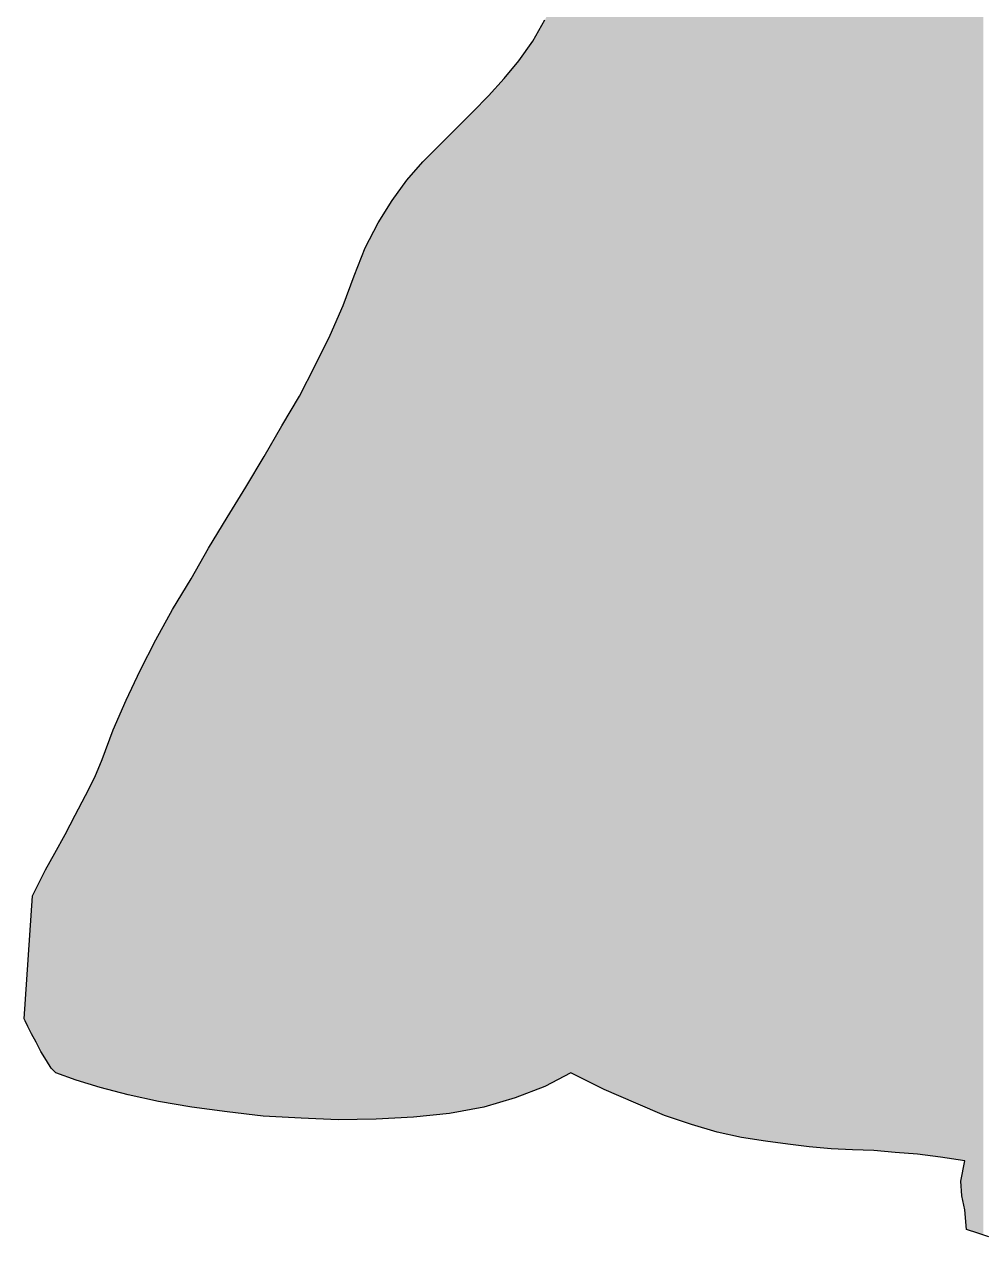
# Model space of a CAD drawing. Extents: x -73 to 16, y -2 to 165.
# Drawn here: x -53.58 to -33.75, y 61.15 to 86.23 of the extents above; entities that cross this region are included whole.
import ezdxf

# ---------------------------------------------------------------- set-up
doc = ezdxf.new("R2010")
doc.units = 0
doc.header["$LTSCALE"] = 25
doc.layers.get('0').update_dxf_attribs({"linetype": 'CONTINUOUS'})
doc.layers.add('7', color=7, linetype='CONTINUOUS')

# ---------------------------------------------------------------- blocks, each defined once
blk = doc.blocks.new('*U0')
for points in [[(-34.122, 62.724), (-34.161, 161.377), (-34.122, 161.384)], [(-34.161, 62.73), (-34.161, 161.377), (-34.122, 62.724)], [(-34.103, 61.507), (-34.122, 161.384), (-34.103, 161.387)], [(-34.122, 61.709), (-34.122, 161.384), (-34.103, 61.507)], [(-34.084, 61.306), (-34.103, 161.387), (-34.084, 161.39)], [(-34.103, 61.507), (-34.103, 161.387), (-34.084, 61.306)], [(-34.026, 61.286), (-34.084, 161.39), (-34.026, 161.4)], [(-34.084, 61.306), (-34.084, 161.39), (-34.026, 61.286)], [(-33.969, 61.267), (-34.026, 161.4), (-33.969, 161.41)], [(-34.026, 61.286), (-34.026, 161.4), (-33.969, 61.267)], [(-33.912, 61.248), (-33.969, 161.41), (-33.912, 161.42)], [(-33.969, 61.267), (-33.969, 161.41), (-33.912, 61.248)], [(-33.854, 61.229), (-33.912, 161.42), (-33.854, 161.43)], [(-33.912, 61.248), (-33.912, 161.42), (-33.854, 61.229)], [(-33.816, 61.216), (-33.854, 161.43), (-33.816, 161.437)], [(-33.854, 61.229), (-33.854, 161.43), (-33.816, 61.216)], [(-33.759, 61.197), (-33.816, 161.437), (-33.759, 161.447)], [(-33.816, 61.216), (-33.816, 161.437), (-33.759, 61.197)], [(-33.739, 61.191), (-33.759, 161.447), (-33.739, 161.45)], [(-33.759, 61.197), (-33.759, 161.447), (-33.739, 61.191)], [(-34.199, 62.736), (-34.295, 100.455), (-34.199, 100.848)], [(-34.18, 62.733), (-34.199, 100.848), (-34.18, 100.926)], [(-34.199, 62.736), (-34.199, 100.848), (-34.18, 62.733)], [(-34.161, 62.73), (-34.18, 100.926), (-34.161, 101.006)], [(-34.18, 62.733), (-34.18, 100.926), (-34.161, 62.73)], [(-34.295, 62.751), (-34.333, 100.297), (-34.295, 100.455)], [(-34.295, 62.751), (-34.295, 100.455), (-34.199, 62.736)], [(-34.333, 62.757), (-34.506, 99.649), (-34.333, 100.297)], [(-34.333, 62.757), (-34.333, 100.297), (-34.295, 62.751)], [(-34.506, 62.783), (-34.564, 99.434), (-34.506, 99.649)], [(-34.506, 62.783), (-34.506, 99.649), (-34.333, 62.757)], [(-34.564, 62.792), (-34.582, 99.278), (-34.564, 99.434)], [(-34.564, 62.792), (-34.564, 99.434), (-34.506, 62.783)], [(-34.582, 62.795), (-34.621, 98.96), (-34.582, 99.278)], [(-34.582, 62.795), (-34.582, 99.278), (-34.564, 62.792)], [(-34.621, 62.801), (-34.678, 98.485), (-34.621, 98.96)], [(-34.621, 62.801), (-34.621, 98.96), (-34.582, 62.795)], [(-34.698, 62.81), (-34.717, 97.982), (-34.698, 98.323)], [(-34.678, 62.808), (-34.698, 98.323), (-34.678, 98.485)], [(-34.698, 62.81), (-34.698, 98.323), (-34.678, 62.808)], [(-34.678, 62.808), (-34.678, 98.485), (-34.621, 62.801)], [(-34.717, 62.813), (-34.755, 97.288), (-34.717, 97.982)], [(-34.717, 62.813), (-34.717, 97.982), (-34.698, 62.81)], [(-34.755, 62.817), (-34.774, 96.712), (-34.755, 97.288)], [(-34.755, 62.817), (-34.755, 97.288), (-34.717, 62.813)], [(-35.177, 62.865), (-35.215, 96.557), (-35.177, 96.574)], [(-35.1, 62.859), (-35.177, 96.574), (-35.1, 96.608)], [(-35.177, 62.865), (-35.177, 96.574), (-35.1, 62.859)], [(-35.081, 62.856), (-35.1, 96.608), (-35.081, 96.616)], [(-35.1, 62.859), (-35.1, 96.608), (-35.081, 62.856)], [(-35.024, 62.849), (-35.081, 96.616), (-35.024, 96.634)], [(-35.081, 62.856), (-35.081, 96.616), (-35.024, 62.849)], [(-34.928, 62.838), (-35.024, 96.634), (-34.928, 96.664)], [(-35.024, 62.849), (-35.024, 96.634), (-34.928, 62.838)], [(-34.851, 62.829), (-34.928, 96.664), (-34.851, 96.688)], [(-34.928, 62.838), (-34.928, 96.664), (-34.851, 62.829)], [(-34.813, 62.824), (-34.851, 96.688), (-34.813, 96.7)], [(-34.851, 62.829), (-34.851, 96.688), (-34.813, 62.824)], [(-34.794, 62.822), (-34.813, 96.7), (-34.794, 96.706)], [(-34.813, 62.824), (-34.813, 96.7), (-34.794, 62.822)], [(-34.774, 62.82), (-34.794, 96.706), (-34.774, 96.712)], [(-34.794, 62.822), (-34.794, 96.706), (-34.774, 62.82)], [(-34.774, 62.82), (-34.774, 96.712), (-34.755, 62.817)], [(-35.676, 62.907), (-35.752, 96.25), (-35.676, 96.31)], [(-35.656, 62.905), (-35.676, 96.31), (-35.656, 96.322)], [(-35.676, 62.907), (-35.676, 96.31), (-35.656, 62.905)], [(-35.56, 62.897), (-35.656, 96.322), (-35.56, 96.379)], [(-35.656, 62.905), (-35.656, 96.322), (-35.56, 62.897)], [(-35.503, 62.892), (-35.56, 96.379), (-35.503, 96.413)], [(-35.56, 62.897), (-35.56, 96.379), (-35.503, 62.892)], [(-35.387, 62.883), (-35.503, 96.413), (-35.387, 96.482)], [(-35.503, 62.892), (-35.503, 96.413), (-35.387, 62.883)], [(-35.292, 62.875), (-35.387, 96.482), (-35.292, 96.524)], [(-35.387, 62.883), (-35.387, 96.482), (-35.292, 62.875)], [(-35.254, 62.871), (-35.292, 96.524), (-35.254, 96.541)], [(-35.292, 62.875), (-35.292, 96.524), (-35.254, 62.871)], [(-35.234, 62.87), (-35.254, 96.541), (-35.234, 96.549)], [(-35.254, 62.871), (-35.254, 96.541), (-35.234, 62.87)], [(-35.215, 62.868), (-35.234, 96.549), (-35.215, 96.557)], [(-35.234, 62.87), (-35.234, 96.549), (-35.215, 62.868)], [(-35.215, 62.868), (-35.215, 96.557), (-35.177, 62.865)], [(-35.943, 62.93), (-36.001, 96.05), (-35.943, 96.099)], [(-35.848, 62.922), (-35.943, 96.099), (-35.848, 96.174)], [(-35.943, 62.93), (-35.943, 96.099), (-35.848, 62.922)], [(-35.79, 62.917), (-35.848, 96.174), (-35.79, 96.22)], [(-35.848, 62.922), (-35.848, 96.174), (-35.79, 62.917)], [(-35.752, 62.914), (-35.79, 96.22), (-35.752, 96.25)], [(-35.79, 62.917), (-35.79, 96.22), (-35.752, 62.914)], [(-35.752, 62.914), (-35.752, 96.25), (-35.676, 62.907)], [(-36.269, 62.947), (-36.346, 95.735), (-36.269, 95.812)], [(-36.174, 62.943), (-36.269, 95.812), (-36.174, 95.907)], [(-36.269, 62.947), (-36.269, 95.812), (-36.174, 62.943)], [(-36.155, 62.942), (-36.174, 95.907), (-36.155, 95.923)], [(-36.174, 62.943), (-36.174, 95.907), (-36.155, 62.942)], [(-36.039, 62.937), (-36.155, 95.923), (-36.039, 96.019)], [(-36.155, 62.942), (-36.155, 95.923), (-36.039, 62.937)], [(-36.001, 62.935), (-36.039, 96.019), (-36.001, 96.05)], [(-36.039, 62.937), (-36.039, 96.019), (-36.001, 62.935)], [(-36.001, 62.935), (-36.001, 96.05), (-35.943, 62.93)], [(-36.519, 62.958), (-36.538, 95.543), (-36.519, 95.562)], [(-36.442, 62.954), (-36.519, 95.562), (-36.442, 95.639)], [(-36.519, 62.958), (-36.519, 95.562), (-36.442, 62.954)], [(-36.404, 62.953), (-36.442, 95.639), (-36.404, 95.678)], [(-36.442, 62.954), (-36.442, 95.639), (-36.404, 62.953)], [(-36.385, 62.952), (-36.404, 95.678), (-36.385, 95.697)], [(-36.404, 62.953), (-36.404, 95.678), (-36.385, 62.952)], [(-36.346, 62.95), (-36.385, 95.697), (-36.346, 95.735)], [(-36.385, 62.952), (-36.385, 95.697), (-36.346, 62.95)], [(-36.346, 62.95), (-36.346, 95.735), (-36.269, 62.947)], [(-36.691, 62.965), (-36.787, 95.236), (-36.691, 95.371)], [(-36.557, 62.959), (-36.691, 95.371), (-36.557, 95.524)], [(-36.691, 62.965), (-36.691, 95.371), (-36.557, 62.959)], [(-36.538, 62.959), (-36.557, 95.524), (-36.538, 95.543)], [(-36.557, 62.959), (-36.557, 95.524), (-36.538, 62.959)], [(-36.538, 62.959), (-36.538, 95.543), (-36.519, 62.958)], [(-36.921, 62.977), (-36.998, 95.025), (-36.921, 95.102)], [(-36.883, 62.974), (-36.921, 95.102), (-36.883, 95.141)], [(-36.921, 62.977), (-36.921, 95.102), (-36.883, 62.974)], [(-36.806, 62.971), (-36.883, 95.141), (-36.806, 95.217)], [(-36.883, 62.974), (-36.883, 95.141), (-36.806, 62.971)], [(-36.787, 62.97), (-36.806, 95.217), (-36.787, 95.236)], [(-36.806, 62.971), (-36.806, 95.217), (-36.787, 62.97)], [(-36.787, 62.97), (-36.787, 95.236), (-36.691, 62.965)], [(-37.171, 62.998), (-37.228, 94.764), (-37.171, 94.829)], [(-37.151, 62.996), (-37.171, 94.829), (-37.151, 94.852)], [(-37.171, 62.998), (-37.171, 94.829), (-37.151, 62.996)], [(-37.055, 62.988), (-37.151, 94.852), (-37.055, 94.96)], [(-37.151, 62.996), (-37.151, 94.852), (-37.055, 62.988)], [(-36.998, 62.983), (-37.055, 94.96), (-36.998, 95.025)], [(-37.055, 62.988), (-37.055, 94.96), (-36.998, 62.983)], [(-36.998, 62.983), (-36.998, 95.025), (-36.921, 62.977)], [(-37.381, 63.017), (-37.42, 94.551), (-37.381, 94.594)], [(-37.343, 63.012), (-37.381, 94.594), (-37.343, 94.636)], [(-37.381, 63.017), (-37.381, 94.594), (-37.343, 63.012)], [(-37.286, 63.007), (-37.343, 94.636), (-37.286, 94.699)], [(-37.343, 63.012), (-37.343, 94.636), (-37.286, 63.007)], [(-37.228, 63.002), (-37.286, 94.699), (-37.228, 94.764)], [(-37.286, 63.007), (-37.286, 94.699), (-37.228, 63.002)], [(-37.228, 63.002), (-37.228, 94.764), (-37.171, 62.998)], [(-37.63, 63.049), (-37.65, 94.297), (-37.63, 94.319)], [(-37.477, 63.029), (-37.63, 94.319), (-37.477, 94.488)], [(-37.63, 63.049), (-37.63, 94.319), (-37.477, 63.029)], [(-37.42, 63.022), (-37.477, 94.488), (-37.42, 94.551)], [(-37.477, 63.029), (-37.477, 94.488), (-37.42, 63.022)], [(-37.42, 63.022), (-37.42, 94.551), (-37.381, 63.017)], [(-37.842, 63.077), (-37.937, 93.968), (-37.842, 94.078)], [(-37.803, 63.072), (-37.842, 94.078), (-37.803, 94.122)], [(-37.842, 63.077), (-37.842, 94.078), (-37.803, 63.072)], [(-37.784, 63.07), (-37.803, 94.122), (-37.784, 94.144)], [(-37.803, 63.072), (-37.803, 94.122), (-37.784, 63.07)], [(-37.688, 63.057), (-37.784, 94.144), (-37.688, 94.253)], [(-37.784, 63.07), (-37.784, 94.144), (-37.688, 63.057)], [(-37.65, 63.052), (-37.688, 94.253), (-37.65, 94.297)], [(-37.688, 63.057), (-37.688, 94.253), (-37.65, 63.052)], [(-37.65, 63.052), (-37.65, 94.297), (-37.63, 63.049)], [(-38.052, 63.103), (-38.148, 93.725), (-38.052, 93.837)], [(-38.033, 63.101), (-38.052, 93.837), (-38.033, 93.859)], [(-38.052, 63.103), (-38.052, 93.837), (-38.033, 63.101)], [(-38.014, 63.098), (-38.033, 93.859), (-38.014, 93.88)], [(-38.033, 63.101), (-38.033, 93.859), (-38.014, 63.098)], [(-37.937, 63.089), (-38.014, 93.88), (-37.937, 93.968)], [(-38.014, 63.098), (-38.014, 93.88), (-37.937, 63.089)], [(-37.937, 63.089), (-37.937, 93.968), (-37.842, 63.077)], [(-38.244, 63.127), (-38.321, 93.524), (-38.244, 93.612)], [(-38.148, 63.115), (-38.244, 93.612), (-38.148, 93.725)], [(-38.244, 63.127), (-38.244, 93.612), (-38.148, 63.115)], [(-38.148, 63.115), (-38.148, 93.725), (-38.052, 63.103)], [(-38.512, 63.168), (-38.551, 93.255), (-38.512, 93.3)], [(-38.321, 63.139), (-38.512, 93.3), (-38.321, 93.524)], [(-38.512, 63.168), (-38.512, 93.3), (-38.321, 63.139)], [(-38.321, 63.139), (-38.321, 93.524), (-38.244, 63.127)], [(-38.647, 63.189), (-38.742, 93.033), (-38.647, 93.144)], [(-38.608, 63.183), (-38.647, 93.144), (-38.608, 93.189)], [(-38.647, 63.189), (-38.647, 93.144), (-38.608, 63.183)], [(-38.589, 63.18), (-38.608, 93.189), (-38.589, 93.211)], [(-38.608, 63.183), (-38.608, 93.189), (-38.589, 63.18)], [(-38.551, 63.174), (-38.589, 93.211), (-38.551, 93.255)], [(-38.589, 63.18), (-38.589, 93.211), (-38.551, 63.174)], [(-38.551, 63.174), (-38.551, 93.255), (-38.512, 63.168)], [(-38.8, 63.217), (-38.991, 92.744), (-38.8, 92.966)], [(-38.762, 63.209), (-38.8, 92.966), (-38.762, 93.01)], [(-38.8, 63.217), (-38.8, 92.966), (-38.762, 63.209)], [(-38.742, 63.204), (-38.762, 93.01), (-38.742, 93.033)], [(-38.762, 63.209), (-38.762, 93.01), (-38.742, 63.204)], [(-38.742, 63.204), (-38.742, 93.033), (-38.647, 63.189)], [(-39.011, 63.266), (-39.164, 92.538), (-39.011, 92.72)], [(-38.991, 63.261), (-39.011, 92.72), (-38.991, 92.744)], [(-39.011, 63.266), (-39.011, 92.72), (-38.991, 63.261)], [(-38.991, 63.261), (-38.991, 92.744), (-38.8, 63.217)], [(-39.337, 63.346), (-39.414, 92.241), (-39.337, 92.332)], [(-39.26, 63.324), (-39.337, 92.332), (-39.26, 92.424)], [(-39.337, 63.346), (-39.337, 92.332), (-39.26, 63.324)], [(-39.241, 63.319), (-39.26, 92.424), (-39.241, 92.447)], [(-39.26, 63.324), (-39.26, 92.424), (-39.241, 63.319)], [(-39.221, 63.314), (-39.241, 92.447), (-39.221, 92.47)], [(-39.241, 63.319), (-39.241, 92.447), (-39.221, 63.314)], [(-39.164, 63.301), (-39.221, 92.47), (-39.164, 92.538)], [(-39.221, 63.314), (-39.221, 92.47), (-39.164, 63.301)], [(-39.164, 63.301), (-39.164, 92.538), (-39.011, 63.266)], [(-39.567, 63.412), (-39.701, 91.898), (-39.567, 92.058)], [(-39.528, 63.401), (-39.567, 92.058), (-39.528, 92.104)], [(-39.567, 63.412), (-39.567, 92.058), (-39.528, 63.401)], [(-39.51, 63.395), (-39.528, 92.104), (-39.51, 92.127)], [(-39.528, 63.401), (-39.528, 92.104), (-39.51, 63.395)], [(-39.49, 63.39), (-39.51, 92.127), (-39.49, 92.15)], [(-39.51, 63.395), (-39.51, 92.127), (-39.49, 63.39)], [(-39.414, 63.368), (-39.49, 92.15), (-39.414, 92.241)], [(-39.49, 63.39), (-39.49, 92.15), (-39.414, 63.368)], [(-39.414, 63.368), (-39.414, 92.241), (-39.337, 63.346)], [(-39.777, 63.472), (-39.797, 91.784), (-39.777, 91.807)], [(-39.759, 63.466), (-39.777, 91.807), (-39.759, 91.83)], [(-39.777, 63.472), (-39.777, 91.807), (-39.759, 63.466)], [(-39.739, 63.461), (-39.759, 91.83), (-39.739, 91.853)], [(-39.759, 63.466), (-39.759, 91.83), (-39.739, 63.461)], [(-39.701, 63.45), (-39.739, 91.853), (-39.701, 91.898)], [(-39.739, 63.461), (-39.739, 91.853), (-39.701, 63.45)], [(-39.701, 63.45), (-39.701, 91.898), (-39.567, 63.412)], [(-39.989, 63.545), (-40.103, 91.409), (-39.989, 91.556)], [(-39.969, 63.538), (-39.989, 91.556), (-39.969, 91.579)], [(-39.989, 63.545), (-39.989, 91.556), (-39.969, 63.538)], [(-39.797, 63.479), (-39.969, 91.579), (-39.797, 91.784)], [(-39.969, 63.538), (-39.969, 91.579), (-39.797, 63.479)], [(-39.797, 63.479), (-39.797, 91.784), (-39.777, 63.472)], [(-40.161, 63.604), (-40.276, 91.188), (-40.161, 91.334)], [(-40.103, 63.584), (-40.161, 91.334), (-40.103, 91.409)], [(-40.161, 63.604), (-40.161, 91.334), (-40.103, 63.584)], [(-40.103, 63.584), (-40.103, 91.409), (-39.989, 63.545)], [(-40.372, 63.68), (-40.391, 91.041), (-40.372, 91.065)], [(-40.333, 63.663), (-40.372, 91.065), (-40.333, 91.114)], [(-40.372, 63.68), (-40.372, 91.065), (-40.333, 63.663)], [(-40.315, 63.657), (-40.333, 91.114), (-40.315, 91.138)], [(-40.333, 63.663), (-40.333, 91.114), (-40.315, 63.657)], [(-40.276, 63.644), (-40.315, 91.138), (-40.276, 91.188)], [(-40.315, 63.657), (-40.315, 91.138), (-40.276, 63.644)], [(-40.276, 63.644), (-40.276, 91.188), (-40.161, 63.604)], [(-40.583, 63.768), (-40.679, 90.669), (-40.583, 90.793)], [(-40.564, 63.76), (-40.583, 90.793), (-40.564, 90.818)], [(-40.583, 63.768), (-40.583, 90.793), (-40.564, 63.76)], [(-40.487, 63.728), (-40.564, 90.818), (-40.487, 90.918)], [(-40.564, 63.76), (-40.564, 90.818), (-40.487, 63.728)], [(-40.468, 63.72), (-40.487, 90.918), (-40.468, 90.942)], [(-40.487, 63.728), (-40.487, 90.918), (-40.468, 63.72)], [(-40.41, 63.696), (-40.468, 90.942), (-40.41, 91.016)], [(-40.468, 63.72), (-40.468, 90.942), (-40.41, 63.696)], [(-40.391, 63.688), (-40.41, 91.016), (-40.391, 91.041)], [(-40.41, 63.696), (-40.41, 91.016), (-40.391, 63.688)], [(-40.391, 63.688), (-40.391, 91.041), (-40.372, 63.68)], [(-40.775, 63.849), (-40.813, 90.497), (-40.775, 90.546)], [(-40.717, 63.824), (-40.775, 90.546), (-40.717, 90.621)], [(-40.775, 63.849), (-40.775, 90.546), (-40.717, 63.824)], [(-40.679, 63.809), (-40.717, 90.621), (-40.679, 90.669)], [(-40.717, 63.824), (-40.717, 90.621), (-40.679, 63.809)], [(-40.679, 63.809), (-40.679, 90.669), (-40.583, 63.768)], [(-40.966, 63.93), (-40.985, 90.266), (-40.966, 90.293)], [(-40.928, 63.913), (-40.966, 90.293), (-40.928, 90.348)], [(-40.966, 63.93), (-40.966, 90.293), (-40.928, 63.913)], [(-40.889, 63.897), (-40.928, 90.348), (-40.889, 90.397)], [(-40.928, 63.913), (-40.928, 90.348), (-40.889, 63.897)], [(-40.871, 63.889), (-40.889, 90.397), (-40.871, 90.422)], [(-40.889, 63.897), (-40.889, 90.397), (-40.871, 63.889)], [(-40.813, 63.865), (-40.871, 90.422), (-40.813, 90.497)], [(-40.871, 63.889), (-40.871, 90.422), (-40.813, 63.865)], [(-40.813, 63.865), (-40.813, 90.497), (-40.775, 63.849)], [(-41.138, 64.006), (-41.197, 89.964), (-41.138, 90.047)], [(-41.101, 63.989), (-41.138, 90.047), (-41.101, 90.101)], [(-41.138, 64.006), (-41.138, 90.047), (-41.101, 63.989)], [(-41.081, 63.981), (-41.101, 90.101), (-41.081, 90.129)], [(-41.101, 63.989), (-41.101, 90.101), (-41.081, 63.981)], [(-41.024, 63.955), (-41.081, 90.129), (-41.024, 90.211)], [(-41.081, 63.981), (-41.081, 90.129), (-41.024, 63.955)], [(-40.985, 63.938), (-41.024, 90.211), (-40.985, 90.266)], [(-41.024, 63.955), (-41.024, 90.211), (-40.985, 63.938)], [(-40.985, 63.938), (-40.985, 90.266), (-40.966, 63.93)], [(-41.273, 64.065), (-41.331, 89.773), (-41.273, 89.856)], [(-41.234, 64.048), (-41.273, 89.856), (-41.234, 89.911)], [(-41.273, 64.065), (-41.273, 89.856), (-41.234, 64.048)], [(-41.197, 64.032), (-41.234, 89.911), (-41.197, 89.964)], [(-41.234, 64.048), (-41.234, 89.911), (-41.197, 64.032)], [(-41.197, 64.032), (-41.197, 89.964), (-41.138, 64.006)], [(-41.464, 64.15), (-41.58, 89.405), (-41.464, 89.576)], [(-41.445, 64.141), (-41.464, 89.576), (-41.445, 89.603)], [(-41.464, 64.15), (-41.464, 89.576), (-41.445, 64.141)], [(-41.427, 64.133), (-41.445, 89.603), (-41.427, 89.631)], [(-41.445, 64.141), (-41.445, 89.603), (-41.427, 64.133)], [(-41.369, 64.107), (-41.427, 89.631), (-41.369, 89.717)], [(-41.427, 64.133), (-41.427, 89.631), (-41.369, 64.107)], [(-41.331, 64.091), (-41.369, 89.717), (-41.331, 89.773)], [(-41.369, 64.107), (-41.369, 89.717), (-41.331, 64.091)], [(-41.331, 64.091), (-41.331, 89.773), (-41.273, 64.065)], [(-41.637, 64.229), (-41.694, 89.236), (-41.637, 89.32)], [(-41.618, 64.22), (-41.637, 89.32), (-41.618, 89.348)], [(-41.637, 64.229), (-41.637, 89.32), (-41.618, 64.22)], [(-41.58, 64.201), (-41.618, 89.348), (-41.58, 89.405)], [(-41.618, 64.22), (-41.618, 89.348), (-41.58, 64.201)], [(-41.58, 64.201), (-41.58, 89.405), (-41.464, 64.15)], [(-41.81, 64.316), (-41.886, 88.904), (-41.81, 89.036)], [(-41.79, 64.306), (-41.81, 89.036), (-41.79, 89.07)], [(-41.81, 64.316), (-41.81, 89.036), (-41.79, 64.306)], [(-41.694, 64.258), (-41.79, 89.07), (-41.694, 89.236)], [(-41.79, 64.306), (-41.79, 89.07), (-41.694, 64.258)], [(-41.694, 64.258), (-41.694, 89.236), (-41.637, 64.229)], [(-41.944, 64.383), (-41.982, 88.738), (-41.944, 88.803)], [(-41.886, 64.354), (-41.944, 88.803), (-41.886, 88.904)], [(-41.944, 64.383), (-41.944, 88.803), (-41.886, 64.354)], [(-41.886, 64.354), (-41.886, 88.904), (-41.81, 64.316)], [(-42.02, 64.421), (-42.136, 88.431), (-42.02, 88.661)], [(-42.001, 64.411), (-42.02, 88.661), (-42.001, 88.699)], [(-42.02, 64.421), (-42.02, 88.661), (-42.001, 64.411)], [(-41.982, 64.401), (-42.001, 88.699), (-41.982, 88.738)], [(-42.001, 64.411), (-42.001, 88.699), (-41.982, 64.401)], [(-41.982, 64.401), (-41.982, 88.738), (-41.944, 64.383)], [(-42.193, 64.507), (-42.212, 88.244), (-42.193, 88.316)], [(-42.136, 64.478), (-42.193, 88.316), (-42.136, 88.431)], [(-42.193, 64.507), (-42.193, 88.316), (-42.136, 64.478)], [(-42.136, 64.478), (-42.136, 88.431), (-42.02, 64.421)], [(-42.25, 64.536), (-42.27, 88.023), (-42.25, 88.098)], [(-42.212, 64.516), (-42.25, 88.098), (-42.212, 88.244)], [(-42.25, 64.536), (-42.25, 88.098), (-42.212, 64.516)], [(-42.212, 64.516), (-42.212, 88.244), (-42.193, 64.507)], [(-42.289, 64.535), (-42.366, 87.6), (-42.289, 87.952)], [(-42.27, 64.545), (-42.289, 87.952), (-42.27, 88.023)], [(-42.289, 64.535), (-42.289, 87.952), (-42.27, 64.545)], [(-42.27, 64.545), (-42.27, 88.023), (-42.25, 64.536)], [(-42.366, 64.494), (-42.404, 87.428), (-42.366, 87.6)], [(-42.366, 64.494), (-42.366, 87.6), (-42.289, 64.535)], [(-42.423, 64.463), (-42.481, 87.16), (-42.423, 87.338)], [(-42.404, 64.474), (-42.423, 87.338), (-42.404, 87.428)], [(-42.423, 64.463), (-42.423, 87.338), (-42.404, 64.474)], [(-42.404, 64.474), (-42.404, 87.428), (-42.366, 64.494)], [(-42.5, 64.422), (-42.596, 86.801), (-42.5, 87.099)], [(-42.481, 64.433), (-42.5, 87.099), (-42.481, 87.16)], [(-42.5, 64.422), (-42.5, 87.099), (-42.481, 64.433)], [(-42.481, 64.433), (-42.481, 87.16), (-42.423, 64.463)], [(-42.596, 64.371), (-42.634, 86.715), (-42.596, 86.801)], [(-42.596, 64.371), (-42.596, 86.801), (-42.5, 64.422)], [(-42.692, 64.319), (-42.73, 86.497), (-42.692, 86.583)], [(-42.653, 64.34), (-42.692, 86.583), (-42.653, 86.671)], [(-42.692, 64.319), (-42.692, 86.583), (-42.653, 64.34)], [(-42.634, 64.351), (-42.653, 86.671), (-42.634, 86.715)], [(-42.653, 64.34), (-42.653, 86.671), (-42.634, 64.351)], [(-42.634, 64.351), (-42.634, 86.715), (-42.596, 64.371)], [(-42.806, 64.258), (-42.864, 86.221), (-42.806, 86.322)], [(-42.73, 64.299), (-42.806, 86.322), (-42.73, 86.497)], [(-42.806, 64.258), (-42.806, 86.322), (-42.73, 64.299)], [(-42.73, 64.299), (-42.73, 86.497), (-42.692, 64.319)], [(-42.883, 64.229), (-42.998, 85.983), (-42.883, 86.186)], [(-42.864, 64.236), (-42.883, 86.186), (-42.864, 86.221)], [(-42.883, 64.229), (-42.883, 86.186), (-42.864, 64.236)], [(-42.864, 64.236), (-42.864, 86.221), (-42.806, 64.258)], [(-43.114, 64.143), (-43.151, 85.748), (-43.114, 85.8)], [(-43.075, 64.157), (-43.114, 85.8), (-43.075, 85.854)], [(-43.114, 64.143), (-43.114, 85.8), (-43.075, 64.157)], [(-43.055, 64.165), (-43.075, 85.854), (-43.055, 85.882)], [(-43.075, 64.157), (-43.075, 85.854), (-43.055, 64.165)], [(-42.998, 64.186), (-43.055, 85.882), (-42.998, 85.983)], [(-43.055, 64.165), (-43.055, 85.882), (-42.998, 64.186)], [(-42.998, 64.186), (-42.998, 85.983), (-42.883, 64.229)], [(-43.171, 64.121), (-43.344, 85.479), (-43.171, 85.72)], [(-43.151, 64.129), (-43.171, 85.72), (-43.151, 85.748)], [(-43.171, 64.121), (-43.171, 85.72), (-43.151, 64.129)], [(-43.151, 64.129), (-43.151, 85.748), (-43.114, 64.143)], [(-43.516, 64), (-43.593, 85.182), (-43.516, 85.274)], [(-43.497, 64.005), (-43.516, 85.274), (-43.497, 85.296)], [(-43.516, 64), (-43.516, 85.274), (-43.497, 64.005)], [(-43.42, 64.028), (-43.497, 85.296), (-43.42, 85.388)], [(-43.497, 64.005), (-43.497, 85.296), (-43.42, 64.028)], [(-43.362, 64.049), (-43.42, 85.388), (-43.362, 85.456)], [(-43.42, 64.028), (-43.42, 85.388), (-43.362, 64.049)], [(-43.344, 64.056), (-43.362, 85.456), (-43.344, 85.479)], [(-43.362, 64.049), (-43.362, 85.456), (-43.344, 64.056)], [(-43.344, 64.056), (-43.344, 85.479), (-43.171, 64.121)], [(-43.707, 63.943), (-43.746, 85.007), (-43.707, 85.05)], [(-43.67, 63.954), (-43.707, 85.05), (-43.67, 85.092)], [(-43.707, 63.943), (-43.707, 85.05), (-43.67, 63.954)], [(-43.65, 63.96), (-43.67, 85.092), (-43.65, 85.114)], [(-43.67, 63.954), (-43.67, 85.092), (-43.65, 63.96)], [(-43.631, 63.966), (-43.65, 85.114), (-43.631, 85.137)], [(-43.65, 63.96), (-43.65, 85.114), (-43.631, 63.966)], [(-43.593, 63.977), (-43.631, 85.137), (-43.593, 85.182)], [(-43.631, 63.966), (-43.631, 85.137), (-43.593, 63.977)], [(-43.593, 63.977), (-43.593, 85.182), (-43.516, 64)], [(-43.957, 63.87), (-43.976, 84.75), (-43.957, 84.771)], [(-43.88, 63.893), (-43.957, 84.771), (-43.88, 84.857)], [(-43.957, 63.87), (-43.957, 84.771), (-43.88, 63.893)], [(-43.842, 63.904), (-43.88, 84.857), (-43.842, 84.9)], [(-43.88, 63.893), (-43.88, 84.857), (-43.842, 63.904)], [(-43.823, 63.909), (-43.842, 84.9), (-43.823, 84.921)], [(-43.842, 63.904), (-43.842, 84.9), (-43.823, 63.909)], [(-43.746, 63.932), (-43.823, 84.921), (-43.746, 85.007)], [(-43.823, 63.909), (-43.823, 84.921), (-43.746, 63.932)], [(-43.746, 63.932), (-43.746, 85.007), (-43.707, 63.943)], [(-44.149, 63.822), (-44.302, 84.424), (-44.149, 84.577)], [(-44.072, 63.836), (-44.149, 84.577), (-44.072, 84.654)], [(-44.149, 63.822), (-44.149, 84.577), (-44.072, 63.836)], [(-44.053, 63.842), (-44.072, 84.654), (-44.053, 84.673)], [(-44.072, 63.836), (-44.072, 84.654), (-44.053, 63.842)], [(-43.976, 63.864), (-44.053, 84.673), (-43.976, 84.75)], [(-44.053, 63.842), (-44.053, 84.673), (-43.976, 63.864)], [(-43.976, 63.864), (-43.976, 84.75), (-43.957, 63.87)], [(-44.398, 63.775), (-44.532, 84.194), (-44.398, 84.328)], [(-44.379, 63.778), (-44.398, 84.328), (-44.379, 84.347)], [(-44.398, 63.775), (-44.398, 84.328), (-44.379, 63.778)], [(-44.302, 63.793), (-44.379, 84.347), (-44.302, 84.424)], [(-44.379, 63.778), (-44.379, 84.347), (-44.302, 63.793)], [(-44.302, 63.793), (-44.302, 84.424), (-44.149, 63.822)], [(-44.647, 63.727), (-44.723, 84.002), (-44.647, 84.079)], [(-44.628, 63.731), (-44.647, 84.079), (-44.628, 84.098)], [(-44.647, 63.727), (-44.647, 84.079), (-44.628, 63.731)], [(-44.609, 63.735), (-44.628, 84.098), (-44.609, 84.117)], [(-44.628, 63.731), (-44.628, 84.098), (-44.609, 63.735)], [(-44.532, 63.749), (-44.609, 84.117), (-44.532, 84.194)], [(-44.609, 63.735), (-44.609, 84.117), (-44.532, 63.749)], [(-44.532, 63.749), (-44.532, 84.194), (-44.398, 63.775)], [(-44.935, 63.686), (-44.992, 83.734), (-44.935, 83.792)], [(-44.839, 63.696), (-44.935, 83.792), (-44.839, 83.887)], [(-44.935, 63.686), (-44.935, 83.792), (-44.839, 63.696)], [(-44.8, 63.7), (-44.839, 83.887), (-44.8, 83.926)], [(-44.839, 63.696), (-44.839, 83.887), (-44.8, 63.7)], [(-44.781, 63.702), (-44.8, 83.926), (-44.781, 83.945)], [(-44.8, 63.7), (-44.8, 83.926), (-44.781, 63.702)], [(-44.742, 63.709), (-44.781, 83.945), (-44.742, 83.984)], [(-44.781, 63.702), (-44.781, 83.945), (-44.742, 63.709)], [(-44.723, 63.713), (-44.742, 83.984), (-44.723, 84.002)], [(-44.742, 63.709), (-44.742, 83.984), (-44.723, 63.713)], [(-44.723, 63.713), (-44.723, 84.002), (-44.647, 63.727)], [(-45.165, 63.663), (-45.298, 83.427), (-45.165, 83.561)], [(-45.088, 63.671), (-45.165, 83.561), (-45.088, 83.638)], [(-45.165, 63.663), (-45.165, 83.561), (-45.088, 63.671)], [(-45.068, 63.673), (-45.088, 83.638), (-45.068, 83.658)], [(-45.088, 63.671), (-45.088, 83.638), (-45.068, 63.673)], [(-45.031, 63.677), (-45.068, 83.658), (-45.031, 83.696)], [(-45.068, 63.673), (-45.068, 83.658), (-45.031, 63.677)], [(-44.992, 63.68), (-45.031, 83.696), (-44.992, 83.734)], [(-45.031, 63.677), (-45.031, 83.696), (-44.992, 63.68)], [(-44.992, 63.68), (-44.992, 83.734), (-44.935, 63.686)], [(-45.394, 63.639), (-45.452, 83.253), (-45.394, 83.321)], [(-45.337, 63.645), (-45.394, 83.321), (-45.337, 83.389)], [(-45.394, 63.639), (-45.394, 83.321), (-45.337, 63.645)], [(-45.318, 63.647), (-45.337, 83.389), (-45.318, 83.408)], [(-45.337, 63.645), (-45.337, 83.389), (-45.318, 63.647)], [(-45.298, 63.649), (-45.318, 83.408), (-45.298, 83.427)], [(-45.318, 63.647), (-45.318, 83.408), (-45.298, 63.649)], [(-45.298, 63.649), (-45.298, 83.427), (-45.165, 63.663)], [(-45.644, 63.62), (-45.663, 83.006), (-45.644, 83.028)], [(-45.587, 63.623), (-45.644, 83.028), (-45.587, 83.095)], [(-45.644, 63.62), (-45.644, 83.028), (-45.587, 63.623)], [(-45.528, 63.626), (-45.587, 83.095), (-45.528, 83.164)], [(-45.587, 63.623), (-45.587, 83.095), (-45.528, 63.626)], [(-45.51, 63.628), (-45.528, 83.164), (-45.51, 83.186)], [(-45.528, 63.626), (-45.528, 83.164), (-45.51, 63.628)], [(-45.471, 63.632), (-45.51, 83.186), (-45.471, 83.231)], [(-45.51, 63.628), (-45.51, 83.186), (-45.471, 63.632)], [(-45.452, 63.634), (-45.471, 83.231), (-45.452, 83.253)], [(-45.471, 63.632), (-45.471, 83.231), (-45.452, 63.634)], [(-45.452, 63.634), (-45.452, 83.253), (-45.394, 63.639)], [(-45.816, 63.611), (-45.854, 82.742), (-45.816, 82.795)], [(-45.74, 63.615), (-45.816, 82.795), (-45.74, 82.9)], [(-45.816, 63.611), (-45.816, 82.795), (-45.74, 63.615)], [(-45.72, 63.616), (-45.74, 82.9), (-45.72, 82.927)], [(-45.74, 63.615), (-45.74, 82.9), (-45.72, 63.616)], [(-45.663, 63.619), (-45.72, 82.927), (-45.663, 83.006)], [(-45.72, 63.616), (-45.72, 82.927), (-45.663, 63.619)], [(-45.663, 63.619), (-45.663, 83.006), (-45.644, 63.62)], [(-45.989, 63.603), (-46.046, 82.462), (-45.989, 82.554)], [(-45.97, 63.604), (-45.989, 82.554), (-45.97, 82.584)], [(-45.989, 63.603), (-45.989, 82.554), (-45.97, 63.604)], [(-45.95, 63.605), (-45.97, 82.584), (-45.95, 82.611)], [(-45.97, 63.604), (-45.97, 82.584), (-45.95, 63.605)], [(-45.854, 63.609), (-45.95, 82.611), (-45.854, 82.742)], [(-45.95, 63.605), (-45.95, 82.611), (-45.854, 63.609)], [(-45.854, 63.609), (-45.854, 82.742), (-45.816, 63.611)], [(-46.104, 63.597), (-46.2, 82.215), (-46.104, 82.369)], [(-46.066, 63.599), (-46.104, 82.369), (-46.066, 82.43)], [(-46.104, 63.597), (-46.104, 82.369), (-46.066, 63.599)], [(-46.046, 63.6), (-46.066, 82.43), (-46.046, 82.462)], [(-46.066, 63.599), (-46.066, 82.43), (-46.046, 63.6)], [(-46.046, 63.6), (-46.046, 82.462), (-45.989, 63.603)], [(-46.296, 63.587), (-46.353, 81.939), (-46.296, 82.05)], [(-46.257, 63.589), (-46.296, 82.05), (-46.257, 82.124)], [(-46.296, 63.587), (-46.296, 82.05), (-46.257, 63.589)], [(-46.219, 63.591), (-46.257, 82.124), (-46.219, 82.185)], [(-46.257, 63.589), (-46.257, 82.124), (-46.219, 63.591)], [(-46.2, 63.592), (-46.219, 82.185), (-46.2, 82.215)], [(-46.219, 63.591), (-46.219, 82.185), (-46.2, 63.592)], [(-46.2, 63.592), (-46.2, 82.215), (-46.104, 63.597)], [(-46.41, 63.584), (-46.468, 81.718), (-46.41, 81.829)], [(-46.372, 63.585), (-46.41, 81.829), (-46.372, 81.903)], [(-46.41, 63.584), (-46.41, 81.829), (-46.372, 63.585)], [(-46.353, 63.586), (-46.372, 81.903), (-46.353, 81.939)], [(-46.372, 63.585), (-46.372, 81.903), (-46.353, 63.586)], [(-46.353, 63.586), (-46.353, 81.939), (-46.296, 63.587)], [(-46.545, 63.581), (-46.583, 81.463), (-46.545, 81.559)], [(-46.526, 63.582), (-46.545, 81.559), (-46.526, 81.606)], [(-46.545, 63.581), (-46.545, 81.559), (-46.526, 63.582)], [(-46.487, 63.583), (-46.526, 81.606), (-46.487, 81.68)], [(-46.526, 63.582), (-46.526, 81.606), (-46.487, 63.583)], [(-46.468, 63.583), (-46.487, 81.68), (-46.468, 81.718)], [(-46.487, 63.583), (-46.487, 81.68), (-46.468, 63.583)], [(-46.468, 63.583), (-46.468, 81.718), (-46.41, 63.584)], [(-46.602, 63.58), (-46.717, 81.127), (-46.602, 81.416)], [(-46.583, 63.58), (-46.602, 81.416), (-46.583, 81.463)], [(-46.602, 63.58), (-46.602, 81.416), (-46.583, 63.58)], [(-46.583, 63.58), (-46.583, 81.463), (-46.545, 63.581)], [(-46.756, 63.576), (-46.775, 80.981), (-46.756, 81.031)], [(-46.736, 63.576), (-46.756, 81.031), (-46.736, 81.08)], [(-46.756, 63.576), (-46.756, 81.031), (-46.736, 63.576)], [(-46.717, 63.577), (-46.736, 81.08), (-46.717, 81.127)], [(-46.736, 63.576), (-46.736, 81.08), (-46.717, 63.577)], [(-46.717, 63.577), (-46.717, 81.127), (-46.602, 63.58)], [(-46.852, 63.573), (-46.928, 80.571), (-46.852, 80.775)], [(-46.775, 63.575), (-46.852, 80.775), (-46.775, 80.981)], [(-46.852, 63.573), (-46.852, 80.775), (-46.775, 63.575)], [(-46.775, 63.575), (-46.775, 80.981), (-46.756, 63.576)], [(-46.928, 63.572), (-46.966, 80.468), (-46.928, 80.571)], [(-46.928, 63.572), (-46.928, 80.571), (-46.852, 63.573)], [(-46.985, 63.57), (-47.082, 80.197), (-46.985, 80.418)], [(-46.966, 63.571), (-46.985, 80.418), (-46.966, 80.468)], [(-46.985, 63.57), (-46.985, 80.418), (-46.966, 63.571)], [(-46.966, 63.571), (-46.966, 80.468), (-46.928, 63.572)], [(-47.12, 63.57), (-47.254, 79.805), (-47.12, 80.111)], [(-47.082, 63.568), (-47.12, 80.111), (-47.082, 80.197)], [(-47.12, 63.57), (-47.12, 80.111), (-47.082, 63.568)], [(-47.082, 63.568), (-47.082, 80.197), (-46.985, 63.57)], [(-47.254, 63.576), (-47.292, 79.725), (-47.254, 79.805)], [(-47.254, 63.576), (-47.254, 79.805), (-47.12, 63.57)], [(-47.331, 63.58), (-47.445, 79.41), (-47.331, 79.646)], [(-47.292, 63.578), (-47.331, 79.646), (-47.292, 79.725)], [(-47.331, 63.58), (-47.331, 79.646), (-47.292, 63.578)], [(-47.292, 63.578), (-47.292, 79.725), (-47.254, 63.576)], [(-47.465, 63.587), (-47.541, 79.212), (-47.465, 79.369)], [(-47.445, 63.586), (-47.465, 79.369), (-47.445, 79.41)], [(-47.465, 63.587), (-47.465, 79.369), (-47.445, 63.586)], [(-47.445, 63.586), (-47.445, 79.41), (-47.331, 63.58)], [(-47.618, 63.595), (-47.695, 78.911), (-47.618, 79.06)], [(-47.561, 63.592), (-47.618, 79.06), (-47.561, 79.172)], [(-47.618, 63.595), (-47.618, 79.06), (-47.561, 63.592)], [(-47.541, 63.591), (-47.561, 79.172), (-47.541, 79.212)], [(-47.561, 63.592), (-47.561, 79.172), (-47.541, 63.591)], [(-47.541, 63.591), (-47.541, 79.212), (-47.465, 63.587)], [(-47.753, 63.601), (-47.829, 78.651), (-47.753, 78.8)], [(-47.695, 63.598), (-47.753, 78.8), (-47.695, 78.911)], [(-47.753, 63.601), (-47.753, 78.8), (-47.695, 63.598)], [(-47.695, 63.598), (-47.695, 78.911), (-47.618, 63.595)], [(-47.887, 63.608), (-48.021, 78.313), (-47.887, 78.539)], [(-47.848, 63.606), (-47.887, 78.539), (-47.848, 78.614)], [(-47.887, 63.608), (-47.887, 78.539), (-47.848, 63.606)], [(-47.829, 63.605), (-47.848, 78.614), (-47.829, 78.651)], [(-47.848, 63.606), (-47.848, 78.614), (-47.829, 63.605)], [(-47.829, 63.605), (-47.829, 78.651), (-47.753, 63.601)], [(-48.021, 63.615), (-48.117, 78.152), (-48.021, 78.313)], [(-48.021, 63.615), (-48.021, 78.313), (-47.887, 63.608)], [(-48.193, 63.623), (-48.251, 77.926), (-48.193, 78.024)], [(-48.155, 63.621), (-48.193, 78.024), (-48.155, 78.089)], [(-48.193, 63.623), (-48.193, 78.024), (-48.155, 63.621)], [(-48.136, 63.62), (-48.155, 78.089), (-48.136, 78.12)], [(-48.155, 63.621), (-48.155, 78.089), (-48.136, 63.62)], [(-48.117, 63.619), (-48.136, 78.12), (-48.117, 78.152)], [(-48.136, 63.62), (-48.136, 78.12), (-48.117, 63.619)], [(-48.117, 63.619), (-48.117, 78.152), (-48.021, 63.615)], [(-48.347, 63.631), (-48.385, 77.694), (-48.347, 77.759)], [(-48.251, 63.626), (-48.347, 77.759), (-48.251, 77.926)], [(-48.347, 63.631), (-48.347, 77.759), (-48.251, 63.626)], [(-48.251, 63.626), (-48.251, 77.926), (-48.193, 63.623)], [(-48.404, 63.633), (-48.576, 77.361), (-48.404, 77.66)], [(-48.385, 63.632), (-48.404, 77.66), (-48.385, 77.694)], [(-48.404, 63.633), (-48.404, 77.66), (-48.385, 63.632)], [(-48.385, 63.632), (-48.385, 77.694), (-48.347, 63.631)], [(-48.634, 63.645), (-48.653, 77.23), (-48.634, 77.261)], [(-48.615, 63.644), (-48.634, 77.261), (-48.615, 77.294)], [(-48.634, 63.645), (-48.634, 77.261), (-48.615, 63.644)], [(-48.576, 63.642), (-48.615, 77.294), (-48.576, 77.361)], [(-48.615, 63.644), (-48.615, 77.294), (-48.576, 63.642)], [(-48.576, 63.642), (-48.576, 77.361), (-48.404, 63.633)], [(-48.769, 63.662), (-48.865, 76.882), (-48.769, 77.04)], [(-48.749, 63.659), (-48.769, 77.04), (-48.749, 77.072)], [(-48.769, 63.662), (-48.769, 77.04), (-48.749, 63.659)], [(-48.73, 63.657), (-48.749, 77.072), (-48.73, 77.104)], [(-48.749, 63.659), (-48.749, 77.072), (-48.73, 63.657)], [(-48.692, 63.652), (-48.73, 77.104), (-48.692, 77.167)], [(-48.73, 63.657), (-48.73, 77.104), (-48.692, 63.652)], [(-48.653, 63.647), (-48.692, 77.167), (-48.653, 77.23)], [(-48.692, 63.652), (-48.692, 77.167), (-48.653, 63.647)], [(-48.653, 63.647), (-48.653, 77.23), (-48.634, 63.645)], [(-48.941, 63.684), (-48.999, 76.661), (-48.941, 76.757)], [(-48.865, 63.674), (-48.941, 76.757), (-48.865, 76.882)], [(-48.941, 63.684), (-48.941, 76.757), (-48.865, 63.674)], [(-48.865, 63.674), (-48.865, 76.882), (-48.769, 63.662)], [(-48.999, 63.691), (-49.114, 76.472), (-48.999, 76.661)], [(-48.999, 63.691), (-48.999, 76.661), (-48.941, 63.684)], [(-49.209, 63.718), (-49.324, 76.124), (-49.209, 76.314)], [(-49.114, 63.706), (-49.209, 76.314), (-49.114, 76.472)], [(-49.209, 63.718), (-49.209, 76.314), (-49.114, 63.706)], [(-49.114, 63.706), (-49.114, 76.472), (-48.999, 63.691)], [(-49.382, 63.74), (-49.458, 75.903), (-49.382, 76.029)], [(-49.362, 63.738), (-49.382, 76.029), (-49.362, 76.061)], [(-49.382, 63.74), (-49.382, 76.029), (-49.362, 63.738)], [(-49.324, 63.733), (-49.362, 76.061), (-49.324, 76.124)], [(-49.362, 63.738), (-49.362, 76.061), (-49.324, 63.733)], [(-49.324, 63.733), (-49.324, 76.124), (-49.209, 63.718)], [(-49.554, 63.763), (-49.593, 75.681), (-49.554, 75.745)], [(-49.458, 63.75), (-49.554, 75.745), (-49.458, 75.903)], [(-49.554, 63.763), (-49.554, 75.745), (-49.458, 63.75)], [(-49.458, 63.75), (-49.458, 75.903), (-49.382, 63.74)], [(-49.688, 63.781), (-49.765, 75.396), (-49.688, 75.523)], [(-49.593, 63.768), (-49.688, 75.523), (-49.593, 75.681)], [(-49.688, 63.781), (-49.688, 75.523), (-49.593, 63.768)], [(-49.593, 63.768), (-49.593, 75.681), (-49.554, 63.763)], [(-49.842, 63.801), (-49.88, 75.197), (-49.842, 75.262)], [(-49.765, 63.791), (-49.842, 75.262), (-49.765, 75.396)], [(-49.842, 63.801), (-49.842, 75.262), (-49.765, 63.791)], [(-49.765, 63.791), (-49.765, 75.396), (-49.688, 63.781)], [(-49.88, 63.806), (-50.053, 74.897), (-49.88, 75.197)], [(-49.88, 63.806), (-49.88, 75.197), (-49.842, 63.801)], [(-50.13, 63.84), (-50.149, 74.732), (-50.13, 74.763)], [(-50.11, 63.836), (-50.13, 74.763), (-50.11, 74.797)], [(-50.13, 63.84), (-50.13, 74.763), (-50.11, 63.836)], [(-50.053, 63.829), (-50.11, 74.797), (-50.053, 74.897)], [(-50.11, 63.836), (-50.11, 74.797), (-50.053, 63.829)], [(-50.053, 63.829), (-50.053, 74.897), (-49.88, 63.806)], [(-50.206, 63.852), (-50.34, 74.416), (-50.206, 74.638)], [(-50.149, 63.843), (-50.206, 74.638), (-50.149, 74.732)], [(-50.206, 63.852), (-50.206, 74.638), (-50.149, 63.843)], [(-50.149, 63.843), (-50.149, 74.732), (-50.13, 63.84)], [(-50.436, 63.891), (-50.456, 74.225), (-50.436, 74.258)], [(-50.34, 63.875), (-50.436, 74.258), (-50.34, 74.416)], [(-50.436, 63.891), (-50.436, 74.258), (-50.34, 63.875)], [(-50.34, 63.875), (-50.34, 74.416), (-50.206, 63.852)], [(-50.513, 63.904), (-50.609, 73.955), (-50.513, 74.13)], [(-50.475, 63.897), (-50.513, 74.13), (-50.475, 74.194)], [(-50.513, 63.904), (-50.513, 74.13), (-50.475, 63.897)], [(-50.456, 63.894), (-50.475, 74.194), (-50.456, 74.225)], [(-50.475, 63.897), (-50.475, 74.194), (-50.456, 63.894)], [(-50.456, 63.894), (-50.456, 74.225), (-50.436, 63.891)], [(-50.609, 63.92), (-50.8, 73.603), (-50.609, 73.955)], [(-50.609, 63.92), (-50.609, 73.955), (-50.513, 63.904)], [(-50.858, 63.964), (-50.877, 73.46), (-50.858, 73.498)], [(-50.8, 63.952), (-50.858, 73.498), (-50.8, 73.603)], [(-50.858, 63.964), (-50.858, 73.498), (-50.8, 63.952)], [(-50.8, 63.952), (-50.8, 73.603), (-50.609, 63.92)], [(-50.877, 63.968), (-51.088, 73.051), (-50.877, 73.46)], [(-50.877, 63.968), (-50.877, 73.46), (-50.858, 63.964)], [(-51.088, 64.012), (-51.184, 72.865), (-51.088, 73.051)], [(-51.088, 64.012), (-51.088, 73.051), (-50.877, 63.968)], [(-51.203, 64.037), (-51.338, 72.537), (-51.203, 72.823)], [(-51.184, 64.033), (-51.203, 72.823), (-51.184, 72.865)], [(-51.203, 64.037), (-51.203, 72.823), (-51.184, 64.033)], [(-51.184, 64.033), (-51.184, 72.865), (-51.088, 64.012)], [(-51.338, 64.065), (-51.433, 72.332), (-51.338, 72.537)], [(-51.338, 64.065), (-51.338, 72.537), (-51.203, 64.037)], [(-51.471, 64.095), (-51.51, 72.164), (-51.471, 72.252)], [(-51.433, 64.085), (-51.471, 72.252), (-51.433, 72.332)], [(-51.471, 64.095), (-51.471, 72.252), (-51.433, 64.085)], [(-51.433, 64.085), (-51.433, 72.332), (-51.338, 64.065)], [(-51.587, 64.126), (-51.74, 71.639), (-51.587, 71.988)], [(-51.567, 64.121), (-51.587, 71.988), (-51.567, 72.033)], [(-51.587, 64.126), (-51.587, 71.988), (-51.567, 64.121)], [(-51.51, 64.106), (-51.567, 72.033), (-51.51, 72.164)], [(-51.567, 64.121), (-51.567, 72.033), (-51.51, 64.106)], [(-51.51, 64.106), (-51.51, 72.164), (-51.471, 64.095)], [(-51.74, 64.167), (-51.931, 71.128), (-51.74, 71.639)], [(-51.74, 64.167), (-51.74, 71.639), (-51.587, 64.126)], [(-51.97, 64.229), (-52.008, 70.934), (-51.97, 71.025)], [(-51.931, 64.219), (-51.97, 71.025), (-51.931, 71.128)], [(-51.97, 64.229), (-51.97, 71.025), (-51.931, 64.219)], [(-51.931, 64.219), (-51.931, 71.128), (-51.74, 64.167)], [(-52.008, 64.239), (-52.123, 70.661), (-52.008, 70.934)], [(-52.008, 64.239), (-52.008, 70.934), (-51.97, 64.229)], [(-52.123, 64.274), (-52.315, 70.278), (-52.123, 70.661)], [(-52.123, 64.274), (-52.123, 70.661), (-52.008, 64.239)], [(-52.334, 64.339), (-52.507, 69.911), (-52.334, 70.24)], [(-52.315, 64.333), (-52.334, 70.24), (-52.315, 70.278)], [(-52.334, 64.339), (-52.334, 70.24), (-52.315, 64.333)], [(-52.315, 64.333), (-52.315, 70.278), (-52.123, 64.274)], [(-52.526, 64.399), (-52.66, 69.618), (-52.526, 69.875)], [(-52.507, 64.392), (-52.526, 69.875), (-52.507, 69.911)], [(-52.526, 64.399), (-52.526, 69.875), (-52.507, 64.392)], [(-52.507, 64.392), (-52.507, 69.911), (-52.334, 64.339)], [(-52.736, 64.476), (-52.756, 69.437), (-52.736, 69.473)], [(-52.66, 64.448), (-52.736, 69.473), (-52.66, 69.618)], [(-52.736, 64.476), (-52.736, 69.473), (-52.66, 64.448)], [(-52.66, 64.448), (-52.66, 69.618), (-52.526, 64.399)], [(-52.756, 64.483), (-52.929, 69.123), (-52.756, 69.437)], [(-52.756, 64.483), (-52.756, 69.437), (-52.736, 64.476)], [(-52.948, 64.564), (-53.024, 68.95), (-52.948, 69.089)], [(-52.929, 64.545), (-52.948, 69.089), (-52.929, 69.123)], [(-52.948, 64.564), (-52.948, 69.089), (-52.929, 64.545)], [(-52.929, 64.545), (-52.929, 69.123), (-52.756, 64.483)], [(-53.139, 64.827), (-53.158, 68.706), (-53.139, 68.744)], [(-53.12, 64.795), (-53.139, 68.744), (-53.12, 68.778)], [(-53.139, 64.827), (-53.139, 68.744), (-53.12, 64.795)], [(-53.024, 64.641), (-53.12, 68.778), (-53.024, 68.95)], [(-53.12, 64.795), (-53.12, 68.778), (-53.024, 64.641)], [(-53.024, 64.641), (-53.024, 68.95), (-52.948, 64.564)], [(-53.235, 64.987), (-53.292, 68.438), (-53.235, 68.552)], [(-53.216, 64.955), (-53.235, 68.552), (-53.216, 68.59)], [(-53.235, 64.987), (-53.235, 68.552), (-53.216, 64.955)], [(-53.158, 64.858), (-53.216, 68.59), (-53.158, 68.706)], [(-53.216, 64.955), (-53.216, 68.59), (-53.158, 64.858)], [(-53.158, 64.858), (-53.158, 68.706), (-53.139, 64.827)], [(-53.331, 65.178), (-53.408, 68.207), (-53.331, 68.361)], [(-53.292, 65.101), (-53.331, 68.361), (-53.292, 68.438)], [(-53.331, 65.178), (-53.331, 68.361), (-53.292, 65.101)], [(-53.292, 65.101), (-53.292, 68.438), (-53.235, 64.987)], [(-53.408, 65.317), (-53.427, 67.929), (-53.408, 68.207)], [(-53.408, 65.317), (-53.408, 68.207), (-53.331, 65.178)], [(-53.427, 65.35), (-53.504, 66.793), (-53.427, 67.929)], [(-53.427, 65.35), (-53.427, 67.929), (-53.408, 65.317)], [(-53.504, 65.504), (-53.542, 66.225), (-53.504, 66.793)], [(-53.504, 65.504), (-53.504, 66.793), (-53.427, 65.35)], [(-53.542, 65.581), (-53.561, 65.947), (-53.542, 66.225)], [(-53.542, 65.581), (-53.542, 66.225), (-53.504, 65.504)], [(-53.561, 65.619), (-53.581, 65.657), (-53.561, 65.947)], [(-53.561, 65.619), (-53.561, 65.947), (-53.542, 65.581)], [(-34.122, 61.709), (-34.161, 62.513), (-34.122, 62.724)], [(-34.161, 61.899), (-34.18, 62.406), (-34.161, 62.513)], [(-34.161, 61.899), (-34.161, 62.513), (-34.122, 61.709)], [(-34.18, 61.996), (-34.199, 62.302), (-34.18, 62.406)], [(-34.18, 61.996), (-34.18, 62.406), (-34.161, 61.899)]]:
    blk.add_solid(points)

msp = doc.modelspace()

# ---------------------------------------------------------------- linework, layer by layer
at = {"layer": '7', "linetype": 'CONTINUOUS'}
msp.add_lwpolyline([(-33.624, 61.153), (-33.854, 61.229), (-34.084, 61.306), (-34.122, 61.709), (-34.18, 61.996), (-34.199, 62.302), (-34.122, 62.724), (-34.621, 62.801), (-35.1, 62.859), (-35.56, 62.897), (-36.001, 62.935), (-36.442, 62.954), (-36.883, 62.974), (-37.343, 63.012), (-37.784, 63.07), (-38.244, 63.127), (-38.742, 63.204), (-39.241, 63.319), (-39.777, 63.472), (-40.333, 63.663), (-40.928, 63.913), (-41.58, 64.201), (-42.27, 64.545), (-42.806, 64.258), (-43.42, 64.028), (-44.072, 63.836), (-44.781, 63.702), (-45.528, 63.626), (-46.296, 63.587), (-47.082, 63.568), (-47.848, 63.606), (-48.634, 63.645), (-49.382, 63.74), (-50.11, 63.836), (-50.8, 63.952), (-51.433, 64.085), (-52.008, 64.239), (-52.507, 64.392), (-52.929, 64.545), (-53.024, 64.641), (-53.12, 64.795), (-53.235, 64.987), (-53.331, 65.178), (-53.427, 65.35), (-53.504, 65.504), (-53.561, 65.619), (-53.581, 65.657), (-53.408, 68.207), (-53.292, 68.438), (-53.139, 68.744), (-52.948, 69.089), (-52.736, 69.473), (-52.526, 69.875), (-52.315, 70.278), (-52.123, 70.661), (-51.97, 71.025), (-51.74, 71.639), (-51.471, 72.252), (-51.184, 72.865), (-50.858, 73.498), (-50.513, 74.13), (-50.13, 74.763), (-49.765, 75.396), (-49.382, 76.029), (-48.999, 76.661), (-48.615, 77.294), (-48.251, 77.926), (-47.887, 78.539), (-47.561, 79.172), (-47.254, 79.805), (-46.985, 80.418), (-46.756, 81.031), (-46.526, 81.606), (-46.257, 82.124), (-45.97, 82.584), (-45.663, 83.006), (-45.337, 83.389), (-44.992, 83.734), (-44.647, 84.079), (-44.302, 84.424), (-43.976, 84.75), (-43.65, 85.114), (-43.344, 85.479), (-43.055, 85.882), (-42.806, 86.322)], dxfattribs=at)

# ---------------------------------------------------------------- block references
msp.add_blockref('*U0', (0, 0))

doc.saveas('drawing.dxf')
